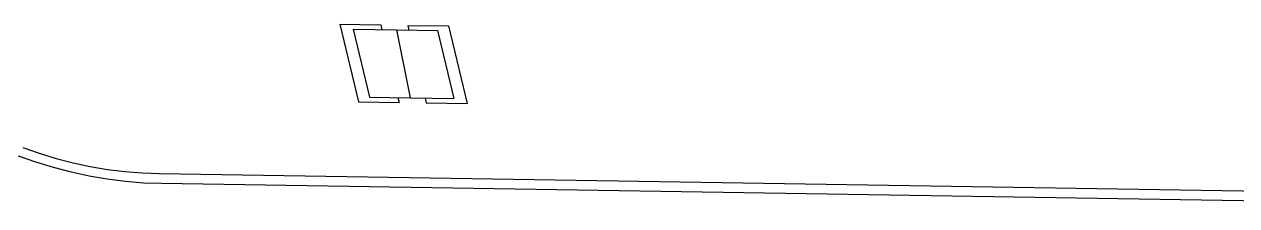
# Model space of a CAD drawing. Extents: x -68 to 264, y 51 to 115.
# Drawn here: x 186.96 to 196.98, y 92.76 to 94.26 of the extents above; entities that cross this region are included whole.
import ezdxf

# ---------------------------------------------------------------- set-up
doc = ezdxf.new("R2010")
doc.units = 0
doc.layers.get('0').update_dxf_attribs({"linetype": 'CONTINUOUS'})

msp = doc.modelspace()

# ---------------------------------------------------------------- linework, layer by layer
for p, q in [((189.572, 94.262), (189.908, 94.257)), ((189.572, 94.262), (189.725, 93.622)), ((189.682, 94.221), (189.816, 93.66)), ((189.682, 94.221), (190.04, 94.215)), ((189.908, 94.257), (189.917, 94.217)), ((190.132, 94.253), (190.467, 94.248)), ((190.132, 94.253), (190.141, 94.213)), ((190.467, 94.248), (190.621, 93.608)), ((190.04, 94.215), (190.376, 94.21)), ((190.04, 94.215), (190.152, 93.655)), ((190.376, 94.21), (190.511, 93.649)), ((189.725, 93.622), (190.061, 93.617)), ((189.816, 93.66), (190.152, 93.655)), ((190.051, 93.657), (190.061, 93.617)), ((190.152, 93.655), (190.511, 93.649)), ((190.275, 93.653), (190.285, 93.613)), ((190.285, 93.613), (190.621, 93.608)), ((186.953, 93.244), (187.089, 93.197)), ((186.915, 93.175), (187.058, 93.125)), ((187.058, 93.125), (187.204, 93.081)), ((187.089, 93.197), (187.228, 93.155)), ((187.228, 93.155), (187.368, 93.118)), ((187.368, 93.118), (187.51, 93.088)), ((187.204, 93.081), (187.352, 93.043)), ((187.352, 93.043), (187.5, 93.011)), ((187.51, 93.088), (187.653, 93.064)), ((187.653, 93.064), (187.796, 93.046)), ((187.796, 93.046), (187.938, 93.034)), ((187.938, 93.034), (188.08, 93.029)), ((188.08, 93.029), (199.769, 92.844)), ((187.5, 93.011), (187.65, 92.985)), ((187.65, 92.985), (187.8, 92.967)), ((187.8, 92.967), (187.95, 92.954)), ((187.95, 92.954), (188.098, 92.949)), ((188.098, 92.949), (199.79, 92.763))]:
    msp.add_line(p, q)

doc.saveas('drawing.dxf')
